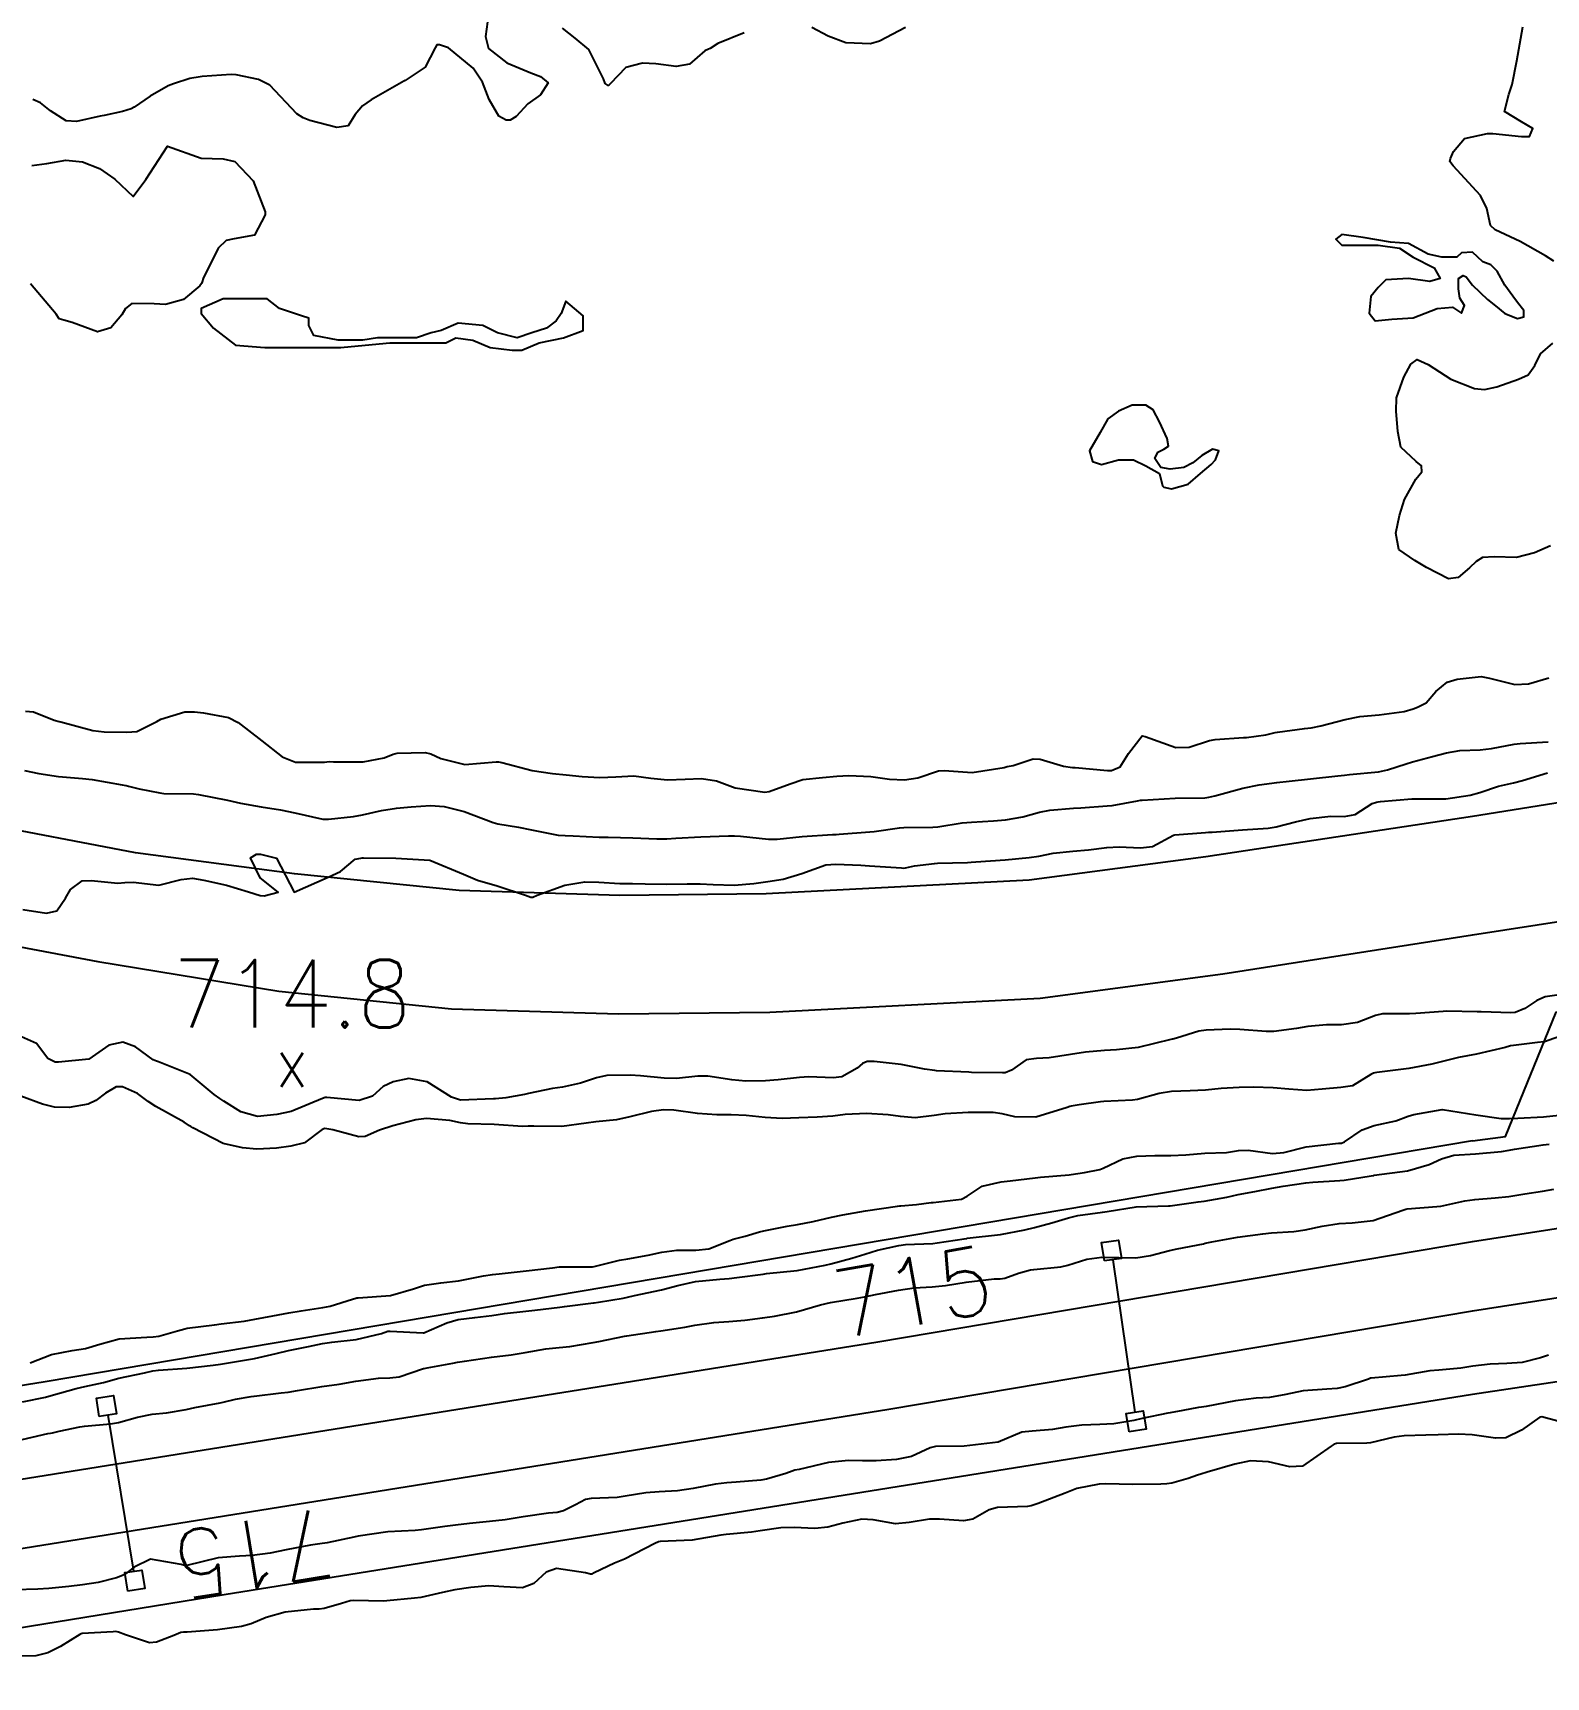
# Model space of a CAD drawing. Header units: metres. Extents: x 307586 to 320046, y 7427249 to 7434250.
# Drawn here: x 310459.8 to 310549.3, y 7432634.3 to 7432731.5 of the extents above; entities that cross this region are included whole.
import ezdxf
from ezdxf.enums import TextEntityAlignment as Align

# ---------------------------------------------------------------- set-up
doc = ezdxf.new("R2010")
doc.units = ezdxf.units.M
doc.header["$MEASUREMENT"] = 0
for name, color, linetype in [('Cotas', 45, 'Continuous'), ('Curvas de Nivel 1m', 11, 'Continuous'), ('Curvas de Nivel 5m', 15, 'Continuous'), ('Divisa', 42, 'FENCELINE2'), ('Hidrografia', 140, 'Continuous'), ('Linha Férrea', 20, 'Continuous'), ('Pontos Cotados', 45, 'Continuous'), ('Portico', 45, 'Continuous'), ('Vias Primárias', 230, 'Continuous')]:
    doc.layers.add(name, color=color, linetype=linetype)
doc.styles.add('Style-STANDARD', font='STANDARD.shx')
doc.linetypes.add('FENCELINE2', pattern='A,0.25,-0.1,[132,ltypeshp.shx,S=0.1,R=0,X=-0.1,Y=0],-0.1,1', length=1.45)

# ---------------------------------------------------------------- blocks, each defined once
blk = doc.blocks.new('ELVTXT_93')
at = {"layer": 'Pontos Cotados', "linetype": 'Continuous', "style": 'Style-STANDARD'}
for s, height, p in [('714.8', 4, (0, 4)), ('x', 3, (0, 0))]:
    blk.add_text(s, height=height, dxfattribs=at).set_placement(p, align=Align.MIDDLE_CENTER)

msp = doc.modelspace()

# ---------------------------------------------------------------- linework, layer by layer
at = {"layer": 'Curvas de Nivel 1m', "flags": 128}
for points, elevation in [([(310486.739, 7432732.547), (310486.561, 7432731.251), (310486.748, 7432730.547), (310487.84, 7432729.682), (310489.243, 7432729.105), (310489.828, 7432728.879), (310490.279, 7432728.503), (310489.816, 7432727.806), (310489.068, 7432727.259), (310488.392, 7432726.524), (310488.025, 7432726.302), (310487.8, 7432726.308), (310487.356, 7432726.537), (310486.791, 7432727.524), (310486.398, 7432728.551), (310485.835, 7432729.385), (310484.393, 7432730.575), (310483.855, 7432730.759), (310483.688, 7432730.748), (310483.586, 7432730.583), (310482.995, 7432729.429), (310481.824, 7432728.655), (310481.791, 7432728.633), (310481.751, 7432728.601), (310479.812, 7432727.502), (310479.293, 7432727.15), (310478.86, 7432726.639), (310478.458, 7432725.978), (310477.791, 7432725.862), (310476.181, 7432726.29), (310475.799, 7432726.434), (310475.412, 7432726.684), (310473.82, 7432728.364), (310473.163, 7432728.707), (310471.827, 7432728.989), (310471.547, 7432729.004), (310469.825, 7432728.881), (310469.706, 7432728.87), (310469.102, 7432728.757), (310468.128, 7432728.459), (310467.819, 7432728.331), (310466.757, 7432727.73), (310465.806, 7432727.073), (310465.628, 7432726.978), (310465.117, 7432726.807), (310464.036, 7432726.581), (310463.799, 7432726.539), (310462.405, 7432726.223), (310461.794, 7432726.254), (310460.864, 7432726.854), (310460.269, 7432727.324), (310459.81, 7432727.533)], 712), ([(310501.864, 7432731.467), (310500.299, 7432730.825), (310499.854, 7432730.547), (310499.751, 7432730.494), (310499.527, 7432730.393), (310498.623, 7432729.62), (310497.839, 7432729.468), (310496.639, 7432729.63), (310495.841, 7432729.678), (310494.87, 7432729.417), (310493.929, 7432728.459), (310493.887, 7432728.395), (310493.822, 7432728.355), (310493.648, 7432728.462), (310493.551, 7432728.739), (310492.672, 7432730.472), (310491.86, 7432731.154), (310491.12, 7432731.746)], 712), ([(310511.401, 7432731.78), (310509.86, 7432730.968), (310509.318, 7432730.816), (310507.859, 7432730.876), (310506.821, 7432731.264), (310505.867, 7432731.771)], 712), ([(310549.706, 7432717.97), (310549.222, 7432718.283), (310547.723, 7432719.131), (310546.252, 7432719.832), (310545.972, 7432720.073), (310545.745, 7432721.081), (310545.381, 7432721.844), (310543.77, 7432723.604), (310543.57, 7432723.862), (310543.603, 7432724.034), (310543.782, 7432724.446), (310544.423, 7432725.224), (310545.798, 7432725.518), (310546.112, 7432725.521), (310547.796, 7432725.347), (310548.264, 7432725.337), (310548.462, 7432725.803), (310547.807, 7432726.199), (310546.802, 7432726.814), (310547.052, 7432727.822), (310547.248, 7432728.402), (310547.532, 7432729.815), (310547.873, 7432731.81)], 712), ([(310459.761, 7432723.632), (310460.644, 7432723.739), (310461.764, 7432723.943), (310462.757, 7432723.836), (310463.759, 7432723.448), (310464.663, 7432722.811), (310465.743, 7432721.799), (310466.498, 7432722.789), (310467.773, 7432724.77), (310467.773, 7432724.77), (310469.766, 7432724.052), (310471.056, 7432724.021), (310471.764, 7432723.861), (310472.832, 7432722.709), (310473.545, 7432720.892), (310473.554, 7432720.702), (310472.92, 7432719.503), (310471.711, 7432719.291), (310471.239, 7432719.198), (310470.776, 7432718.734), (310469.886, 7432716.948), (310469.817, 7432716.748), (310469.782, 7432716.648), (310469.679, 7432716.511), (310468.722, 7432715.704), (310467.662, 7432715.403), (310466.984, 7432715.459), (310465.663, 7432715.467), (310465.298, 7432715.164), (310465.074, 7432714.806), (310464.424, 7432714.033), (310463.643, 7432713.804), (310462.143, 7432714.34), (310461.649, 7432714.491), (310461.376, 7432714.57), (310461.19, 7432714.847), (310459.679, 7432716.625)], 712), ([(310549.507, 7432701.15), (310548.569, 7432700.732), (310547.499, 7432700.462), (310546.175, 7432700.505), (310545.499, 7432700.467), (310545.117, 7432700.223), (310544.721, 7432699.848), (310544.054, 7432699.285), (310543.483, 7432699.207), (310542.195, 7432699.873), (310541.497, 7432700.291), (310540.548, 7432700.939), (310540.37, 7432701.897), (310540.581, 7432702.947), (310540.89, 7432703.89), (310541.555, 7432705.081), (310541.909, 7432705.527), (310541.894, 7432705.877), (310541.566, 7432706.139), (310540.663, 7432706.983), (310540.501, 7432707.896), (310540.4, 7432709.099), (310540.421, 7432709.898), (310540.849, 7432711.115), (310541.265, 7432711.886), (310541.636, 7432712.167), (310542.287, 7432711.873), (310543.624, 7432710.993), (310545.014, 7432710.451), (310545.618, 7432710.383), (310546.341, 7432710.55), (310547.625, 7432710.992), (310548.186, 7432711.246), (310548.598, 7432711.8), (310548.933, 7432712.504), (310549.653, 7432713.134)], 712), ([(310459.378, 7432691.372), (310459.855, 7432691.34), (310461.085, 7432690.844), (310461.372, 7432690.77), (310461.462, 7432690.749), (310463.364, 7432690.242), (310464.024, 7432690.152), (310465.363, 7432690.143), (310465.968, 7432690.186), (310467.142, 7432690.773), (310467.374, 7432690.906), (310468.799, 7432691.335), (310469.379, 7432691.347), (310469.912, 7432691.276), (310471.376, 7432691.01), (310471.949, 7432690.714), (310473.357, 7432689.622), (310474.552, 7432688.688), (310475.34, 7432688.357), (310477.059, 7432688.373), (310477.34, 7432688.403), (310477.595, 7432688.393), (310479.34, 7432688.384), (310480.573, 7432688.612), (310481.109, 7432688.841), (310481.347, 7432688.891), (310482.998, 7432688.934), (310483.347, 7432688.861), (310483.926, 7432688.574), (310485.339, 7432688.217), (310487.201, 7432688.391), (310487.342, 7432688.393), (310487.528, 7432688.341), (310489.337, 7432687.872), (310490.531, 7432687.688), (310491.334, 7432687.621), (310492.285, 7432687.518), (310493.333, 7432687.454), (310494.28, 7432687.504), (310495.334, 7432687.553), (310496.333, 7432687.425), (310497.332, 7432687.319), (310498.366, 7432687.366), (310499.333, 7432687.398), (310500.215, 7432687.26), (310501.328, 7432686.855), (310503.081, 7432686.587), (310503.326, 7432686.627), (310504.58, 7432687.078), (310505.333, 7432687.337), (310506.494, 7432687.462), (310507.335, 7432687.533), (310508.037, 7432687.581), (310509.335, 7432687.508), (310510.444, 7432687.363), (310511.334, 7432687.325), (310512.125, 7432687.443), (310513.339, 7432687.847), (310513.683, 7432687.873), (310515.339, 7432687.763), (310517.215, 7432688.045), (310517.342, 7432688.088), (310517.409, 7432688.102), (310517.766, 7432688.166), (310518.934, 7432688.569), (310519.349, 7432688.547), (310520.726, 7432688.129), (310521.27, 7432688.049), (310521.342, 7432688.045), (310521.415, 7432688.046), (310523.341, 7432687.862), (310523.562, 7432687.877), (310524.075, 7432688.093), (310524.571, 7432688.872), (310525.371, 7432689.919), (310525.564, 7432689.883), (310527.361, 7432689.229), (310528.153, 7432689.25), (310529.367, 7432689.637), (310529.693, 7432689.7), (310531.37, 7432689.814), (310531.541, 7432689.827), (310532.685, 7432689.987), (310533.245, 7432690.111), (310533.374, 7432690.137), (310534.984, 7432690.356), (310535.377, 7432690.398), (310535.931, 7432690.504), (310537.383, 7432690.894), (310538.253, 7432691.053), (310539.385, 7432691.159), (310540.858, 7432691.359), (310541.389, 7432691.509), (310541.662, 7432691.605), (310542.157, 7432691.872), (310542.729, 7432692.541), (310543.411, 7432693.096), (310543.994, 7432693.274), (310545.417, 7432693.422), (310545.915, 7432693.333), (310547.41, 7432692.947), (310548.218, 7432692.995), (310549.416, 7432693.351)], 712), ([(310459.333, 7432687.865), (310460.171, 7432687.697), (310461.33, 7432687.524), (310462.759, 7432687.395), (310463.328, 7432687.336), (310465.1, 7432687.028), (310465.325, 7432686.979), (310465.469, 7432686.943), (310466.108, 7432686.788), (310467.32, 7432686.548), (310467.565, 7432686.521), (310469.319, 7432686.483), (310469.612, 7432686.452), (310471.314, 7432686.11), (310472.082, 7432685.942), (310473.308, 7432685.723), (310474.447, 7432685.547), (310475.303, 7432685.376), (310476.949, 7432685.004), (310477.298, 7432684.986), (310478.774, 7432685.162), (310479.302, 7432685.256), (310480.418, 7432685.501), (310481.308, 7432685.639), (310482.181, 7432685.72), (310483.311, 7432685.799), (310484.132, 7432685.75), (310485.306, 7432685.451), (310487.028, 7432684.803), (310487.296, 7432684.721), (310488.521, 7432684.518), (310489.291, 7432684.362), (310490.858, 7432684.056), (310491.288, 7432684.024), (310491.754, 7432684.01), (310493.288, 7432683.94), (310493.815, 7432683.928), (310495.287, 7432683.883), (310496.694, 7432683.826), (310497.287, 7432683.829), (310497.828, 7432683.864), (310499.289, 7432683.951), (310500.928, 7432684.004), (310501.289, 7432684.014), (310501.651, 7432683.995), (310503.288, 7432683.82), (310503.8, 7432683.823), (310505.29, 7432683.981), (310507.083, 7432684.086), (310507.291, 7432684.094), (310507.479, 7432684.1), (310509.293, 7432684.238), (310509.549, 7432684.266), (310511.048, 7432684.493), (310511.297, 7432684.508), (310513.007, 7432684.514), (310513.298, 7432684.537), (310514.735, 7432684.772), (310515.302, 7432684.823), (310516.591, 7432684.893), (310517.305, 7432684.962), (310518.331, 7432685.137), (310519.312, 7432685.41), (310519.922, 7432685.532), (310521.316, 7432685.64), (310521.76, 7432685.674), (310523.32, 7432685.779), (310523.608, 7432685.809), (310525.098, 7432686.082), (310525.289, 7432686.115), (310525.323, 7432686.124), (310525.371, 7432686.127), (310527.325, 7432686.234), (310529.093, 7432686.265), (310529.326, 7432686.292), (310529.684, 7432686.382), (310531.331, 7432686.825), (310532.291, 7432687.032), (310533.335, 7432687.163), (310534.067, 7432687.242), (310535.337, 7432687.385), (310536.954, 7432687.551), (310537.34, 7432687.598), (310537.637, 7432687.63), (310539.342, 7432687.801), (310539.886, 7432687.902), (310540.978, 7432688.256), (310541.35, 7432688.375), (310542.533, 7432688.691), (310543.359, 7432688.922), (310544.161, 7432689.052), (310545.362, 7432689.095), (310546.024, 7432689.169), (310547.367, 7432689.421), (310547.712, 7432689.462), (310549.369, 7432689.558)], 713), ([(310459.235, 7432679.662), (310460.631, 7432679.45), (310461.234, 7432679.586), (310461.754, 7432680.326), (310462.047, 7432680.832), (310462.736, 7432681.347), (310463.258, 7432681.368), (310464.849, 7432681.212), (310465.257, 7432681.248), (310465.744, 7432681.279), (310467.256, 7432681.105), (310468.584, 7432681.432), (310469.261, 7432681.512), (310469.915, 7432681.395), (310471.257, 7432681.091), (310472.557, 7432680.707), (310473.25, 7432680.486), (310473.486, 7432680.461), (310474.32, 7432680.689), (310473.261, 7432681.528), (310472.679, 7432682.706), (310473.042, 7432682.936), (310473.275, 7432682.926), (310474.212, 7432682.691), (310475.253, 7432680.68), (310477.262, 7432681.56), (310477.999, 7432681.91), (310478.873, 7432682.634), (310479.209, 7432682.695), (310479.274, 7432682.709), (310479.363, 7432682.718), (310481.274, 7432682.685), (310483.273, 7432682.58), (310485.265, 7432681.748), (310486.107, 7432681.393), (310487.258, 7432681.048), (310488.934, 7432680.513), (310489.251, 7432680.381), (310489.376, 7432680.383), (310489.623, 7432680.504), (310491.259, 7432681.097), (310492.44, 7432681.289), (310493.261, 7432681.267), (310494.513, 7432681.195), (310495.26, 7432681.189), (310496.014, 7432681.182), (310497.26, 7432681.146), (310498.492, 7432681.166), (310499.261, 7432681.175), (310500.02, 7432681.138), (310501.26, 7432681.103), (310502.425, 7432681.185), (310503.263, 7432681.303), (310504.155, 7432681.441), (310505.267, 7432681.776), (310506.69, 7432682.299), (310507.273, 7432682.341), (310508.755, 7432682.275), (310509.273, 7432682.231), (310511.147, 7432682.117), (310511.272, 7432682.109), (310511.392, 7432682.118), (310511.927, 7432682.233), (310513.114, 7432682.382), (310513.275, 7432682.39), (310515.048, 7432682.43), (310515.275, 7432682.446), (310515.557, 7432682.477), (310517.277, 7432682.6), (310518.707, 7432682.728), (310519.28, 7432682.816), (310520.124, 7432682.98), (310521.283, 7432683.11), (310522.207, 7432683.187), (310523.291, 7432683.331), (310524.022, 7432683.363), (310525.291, 7432683.298), (310525.982, 7432683.38), (310527.239, 7432684.051), (310527.303, 7432684.065), (310529.13, 7432684.206), (310529.305, 7432684.219), (310529.515, 7432684.237), (310531.306, 7432684.356), (310532.826, 7432684.467), (310533.309, 7432684.542), (310534.448, 7432684.832), (310535.314, 7432685.036), (310536.541, 7432685.167), (310537.315, 7432685.158), (310537.968, 7432685.272), (310538.979, 7432685.913), (310539.231, 7432686.004), (310539.324, 7432686.019), (310539.457, 7432686.041), (310541.326, 7432686.206), (310543, 7432686.19), (310543.326, 7432686.2), (310544.763, 7432686.411), (310545.33, 7432686.564), (310546.446, 7432686.936), (310547.336, 7432687.143), (310547.869, 7432687.273), (310549.342, 7432687.732)], 714), ([(310550.02, 7432674.606), (310549.19, 7432674.493), (310548.708, 7432674.274), (310547.998, 7432673.802), (310547.417, 7432673.57), (310547.179, 7432673.547), (310545.407, 7432673.609), (310545.18, 7432673.614), (310543.393, 7432673.645), (310543.18, 7432673.638), (310541.552, 7432673.502), (310541.177, 7432673.487), (310539.586, 7432673.495), (310539.175, 7432673.402), (310538.114, 7432672.975), (310537.167, 7432672.842), (310536.272, 7432672.837), (310535.165, 7432672.742), (310534.502, 7432672.628), (310533.16, 7432672.442), (310532.702, 7432672.443), (310531.162, 7432672.572), (310530.58, 7432672.59), (310529.16, 7432672.529), (310528.734, 7432672.459), (310527.416, 7432672.047), (310527.203, 7432671.999), (310527.152, 7432671.992), (310527.071, 7432671.97), (310525.147, 7432671.51), (310523.869, 7432671.37), (310523.145, 7432671.323), (310522.037, 7432671.218), (310521.143, 7432671.097), (310519.885, 7432670.884), (310519.14, 7432670.853), (310518.525, 7432670.771), (310517.65, 7432670.165), (310517.286, 7432670.013), (310517.13, 7432669.998), (310515.3, 7432670.028), (310515.13, 7432670.035), (310513.222, 7432670.128), (310513.132, 7432670.134), (310512.519, 7432670.226), (310511.136, 7432670.499), (310509.541, 7432670.668), (310509.137, 7432670.667), (310508.847, 7432670.561), (310508.536, 7432670.276), (310507.637, 7432669.773), (310507.124, 7432669.706), (310505.677, 7432669.759), (310505.124, 7432669.739), (310503.864, 7432669.59), (310503.121, 7432669.529), (310501.957, 7432669.515), (310501.121, 7432669.592), (310499.703, 7432669.802), (310499.124, 7432669.806), (310497.851, 7432669.674), (310497.122, 7432669.699), (310495.726, 7432669.829), (310495.124, 7432669.86), (310493.738, 7432669.839), (310493.122, 7432669.717), (310492.185, 7432669.401), (310491.113, 7432669.159), (310490.53, 7432669.07), (310489.107, 7432668.788), (310488.885, 7432668.733), (310487.763, 7432668.523), (310487.163, 7432668.469), (310487.102, 7432668.468), (310487.038, 7432668.467), (310485.101, 7432668.392), (310484.551, 7432668.566), (310483.116, 7432669.483), (310482.034, 7432669.676), (310481.116, 7432669.481), (310480.517, 7432669.203), (310479.884, 7432668.618), (310479.1, 7432668.362), (310477.195, 7432668.556), (310477.102, 7432668.551), (310476.927, 7432668.479), (310475.093, 7432667.721), (310474.235, 7432667.545), (310473.09, 7432667.424), (310472.112, 7432667.691), (310471.099, 7432668.327), (310470.86, 7432668.483), (310470.531, 7432668.729), (310469.12, 7432669.902), (310467.239, 7432670.661), (310467.132, 7432670.692), (310466.931, 7432670.773), (310465.886, 7432671.535), (310465.143, 7432671.814), (310464.315, 7432671.634), (310463.133, 7432670.82), (310461.339, 7432670.628), (310461.13, 7432670.64), (310460.712, 7432670.846), (310460.029, 7432671.744), (310459.146, 7432672.128)], 714), ([(310550.589, 7432672.341), (310549.154, 7432671.835), (310549.113, 7432671.83), (310548.753, 7432671.794), (310547.33, 7432671.629), (310547.151, 7432671.591), (310546.843, 7432671.508), (310545.146, 7432671.116), (310544.083, 7432670.911), (310543.141, 7432670.682), (310542.493, 7432670.513), (310541.137, 7432670.266), (310539.253, 7432670.027), (310539.134, 7432670.005), (310539.058, 7432669.986), (310538.893, 7432669.912), (310537.807, 7432669.239), (310537.121, 7432669.147), (310536.025, 7432669.041), (310535.118, 7432668.957), (310534.058, 7432669.031), (310533.12, 7432669.12), (310531.958, 7432669.154), (310531.12, 7432669.135), (310530.059, 7432669.075), (310529.117, 7432668.986), (310528.222, 7432668.933), (310527.116, 7432668.893), (310526.391, 7432668.784), (310525.108, 7432668.439), (310524.801, 7432668.389), (310523.106, 7432668.303), (310522.921, 7432668.287), (310521.648, 7432668.115), (310521.178, 7432668.044), (310521.102, 7432668.025), (310520.939, 7432667.96), (310519.095, 7432667.382), (310517.853, 7432667.405), (310517.097, 7432667.587), (310516.583, 7432667.663), (310515.098, 7432667.664), (310513.734, 7432667.577), (310513.096, 7432667.486), (310511.973, 7432667.353), (310511.095, 7432667.422), (310510.371, 7432667.527), (310509.096, 7432667.609), (310507.832, 7432667.546), (310507.094, 7432667.446), (310506.173, 7432667.383), (310505.093, 7432667.346), (310504.11, 7432667.312), (310503.093, 7432667.369), (310501.97, 7432667.476), (310501.095, 7432667.522), (310500.252, 7432667.53), (310499.095, 7432667.596), (310497.705, 7432667.796), (310497.097, 7432667.818), (310496.386, 7432667.711), (310495.092, 7432667.398), (310494.314, 7432667.224), (310493.089, 7432667.112), (310492.52, 7432667.035), (310491.086, 7432666.831), (310489.431, 7432666.849), (310489.086, 7432666.845), (310488.756, 7432666.843), (310487.087, 7432666.948), (310485.522, 7432666.988), (310485.088, 7432667.041), (310484.466, 7432667.189), (310483.09, 7432667.314), (310482.453, 7432667.223), (310481.086, 7432666.881), (310480.304, 7432666.612), (310479.45, 7432666.252), (310479.077, 7432666.223), (310477.542, 7432666.645), (310477.084, 7432666.713), (310476.912, 7432666.653), (310475.863, 7432665.876), (310475.068, 7432665.665), (310474.209, 7432665.545), (310473.065, 7432665.497), (310472.205, 7432665.569), (310471.07, 7432665.832), (310469.281, 7432666.747), (310469.162, 7432666.827), (310469.084, 7432666.881), (310468.757, 7432667.083), (310467.095, 7432668.008), (310466.638, 7432668.317), (310466.006, 7432668.786), (310465.109, 7432669.174), (310464.742, 7432669.17), (310464.103, 7432668.81), (310463.549, 7432668.365), (310463.096, 7432668.153), (310461.964, 7432667.962), (310461.094, 7432667.984), (310460.395, 7432668.149), (310459.101, 7432668.634)], 713), ([(310459.657, 7432652.859), (310460.918, 7432653.356), (310462.147, 7432653.601), (310462.922, 7432653.718), (310463.772, 7432653.964), (310464.928, 7432654.284), (310466.546, 7432654.393), (310466.929, 7432654.4), (310467.255, 7432654.442), (310468.372, 7432654.756), (310468.807, 7432654.88), (310468.935, 7432654.907), (310470.544, 7432655.121), (310470.94, 7432655.17), (310472.311, 7432655.338), (310472.944, 7432655.439), (310473.993, 7432655.643), (310474.95, 7432655.827), (310475.675, 7432655.946), (310476.955, 7432656.138), (310477.385, 7432656.217), (310478.711, 7432656.633), (310478.898, 7432656.696), (310478.964, 7432656.705), (310479.036, 7432656.701), (310480.965, 7432656.841), (310482.322, 7432657.234), (310482.972, 7432657.449), (310483.938, 7432657.605), (310484.975, 7432657.723), (310486.445, 7432658.006), (310486.979, 7432658.095), (310487.38, 7432658.125), (310488.981, 7432658.31), (310490.532, 7432658.487), (310490.933, 7432658.532), (310490.984, 7432658.537), (310492.904, 7432658.541), (310492.984, 7432658.554), (310494.495, 7432658.94), (310494.992, 7432659.017), (310496.193, 7432659.224), (310496.998, 7432659.416), (310497.873, 7432659.528), (310499, 7432659.517), (310499.774, 7432659.606), (310501.009, 7432660.099), (310501.199, 7432660.17), (310501.915, 7432660.351), (310502.757, 7432660.601), (310503.016, 7432660.667), (310504.401, 7432660.945), (310505.02, 7432661.045), (310505.928, 7432661.212), (310507.025, 7432661.472), (310507.69, 7432661.62), (310509.029, 7432661.849), (310510.925, 7432662.135), (310511.032, 7432662.146), (310511.117, 7432662.154), (310512.035, 7432662.23), (310512.92, 7432662.335), (310513.035, 7432662.351), (310514.701, 7432662.54), (310515.041, 7432662.718), (310515.927, 7432663.309), (310517.054, 7432663.573), (310517.587, 7432663.632), (310519.058, 7432663.81), (310519.365, 7432663.838), (310521.061, 7432663.981), (310521.186, 7432663.994), (310521.968, 7432664.111), (310522.872, 7432664.294), (310523.066, 7432664.374), (310524.241, 7432664.918), (310525.073, 7432665.08), (310526.136, 7432665.127), (310527.074, 7432665.114), (310527.958, 7432665.157), (310529.075, 7432665.267), (310530.366, 7432665.301), (310531.077, 7432665.417), (310531.636, 7432665.436), (310533.076, 7432665.248), (310533.756, 7432665.294), (310535.08, 7432665.635), (310536.99, 7432665.84), (310537.082, 7432665.844), (310537.155, 7432665.856), (310537.335, 7432665.927), (310538.376, 7432666.631), (310539.093, 7432666.893), (310540.382, 7432667.177), (310541.099, 7432667.441), (310541.433, 7432667.543), (310543.103, 7432667.831), (310543.127, 7432667.835), (310545.1, 7432667.518), (310546.589, 7432667.309), (310547.098, 7432667.303), (310547.578, 7432667.326), (310549.099, 7432667.41), (310550.949, 7432667.61)], 713), ([(310459.197, 7432650.557), (310460.562, 7432650.845), (310460.894, 7432650.929), (310462.373, 7432651.351), (310462.899, 7432651.462), (310463.999, 7432651.712), (310464.905, 7432651.96), (310466.407, 7432652.276), (310466.909, 7432652.388), (310467.24, 7432652.437), (310468.911, 7432652.547), (310470.478, 7432652.727), (310470.914, 7432652.794), (310472.559, 7432653.061), (310472.917, 7432653.124), (310474.189, 7432653.419), (310474.922, 7432653.598), (310476.103, 7432653.84), (310476.927, 7432654.009), (310477.489, 7432654.082), (310478.929, 7432654.239), (310480.416, 7432654.608), (310480.801, 7432654.736), (310480.935, 7432654.746), (310482.882, 7432654.632), (310482.934, 7432654.641), (310484.279, 7432655.23), (310484.946, 7432655.429), (310485.939, 7432655.554), (310486.95, 7432655.671), (310487.697, 7432655.778), (310488.954, 7432655.92), (310489.48, 7432655.977), (310490.958, 7432656.152), (310491.246, 7432656.19), (310492.962, 7432656.416), (310492.999, 7432656.423), (310493.24, 7432656.457), (310494.715, 7432656.692), (310494.966, 7432656.746), (310495.378, 7432656.844), (310496.971, 7432657.173), (310497.94, 7432657.434), (310498.976, 7432657.673), (310500.415, 7432657.806), (310500.978, 7432657.853), (310501.425, 7432657.909), (310502.981, 7432658.117), (310503.177, 7432658.142), (310504.983, 7432658.32), (310506.644, 7432658.64), (310506.989, 7432658.723), (310508.226, 7432659.046), (310508.998, 7432659.284), (310509.743, 7432659.517), (310511.006, 7432659.811), (310511.391, 7432659.852), (310513.008, 7432659.922), (310513.273, 7432659.953), (310514.864, 7432660.201), (310514.994, 7432660.219), (310515.013, 7432660.224), (310515.043, 7432660.229), (310517.016, 7432660.452), (310518.454, 7432660.721), (310519.02, 7432660.873), (310520.037, 7432661.149), (310521.026, 7432661.435), (310521.573, 7432661.569), (310523.03, 7432661.772), (310523.319, 7432661.808), (310525.033, 7432662.08), (310526.946, 7432662.14), (310527.034, 7432662.145), (310528.693, 7432662.378), (310529.039, 7432662.42), (310530.393, 7432662.66), (310531.045, 7432662.807), (310532.038, 7432663.001), (310533.051, 7432663.189), (310533.719, 7432663.307), (310535.056, 7432663.499), (310535.462, 7432663.549), (310537.058, 7432663.634), (310537.329, 7432663.657), (310538.921, 7432663.911), (310539.041, 7432663.932), (310539.063, 7432663.936), (310539.102, 7432663.948), (310541.066, 7432664.219), (310542.353, 7432664.584), (310543.074, 7432664.923), (310543.797, 7432665.132), (310545.077, 7432665.211), (310546.615, 7432665.354), (310547.079, 7432665.437), (310547.396, 7432665.491), (310549.082, 7432665.743), (310549.438, 7432665.785)], 714), ([(310550.884, 7432649.164), (310549.011, 7432649.668), (310548.891, 7432649.647), (310547.799, 7432648.881), (310546.872, 7432648.445), (310546.272, 7432648.418), (310544.875, 7432648.613), (310544.073, 7432648.65), (310542.874, 7432648.606), (310542.151, 7432648.59), (310540.873, 7432648.551), (310540.281, 7432648.48), (310538.866, 7432648.149), (310538.657, 7432648.121), (310536.865, 7432648.095), (310536.732, 7432648.065), (310536.555, 7432647.935), (310534.851, 7432646.768), (310534.105, 7432646.713), (310532.853, 7432647.021), (310531.775, 7432647.07), (310530.852, 7432646.885), (310529.219, 7432646.397), (310528.845, 7432646.288), (310528.647, 7432646.23), (310528.097, 7432646.037), (310527.139, 7432645.748), (310526.84, 7432645.709), (310526.483, 7432645.699), (310524.839, 7432645.687), (310523.223, 7432645.712), (310522.839, 7432645.705), (310521.511, 7432645.438), (310520.833, 7432645.174), (310519.241, 7432644.558), (310518.826, 7432644.417), (310518.595, 7432644.382), (310516.824, 7432644.311), (310516.339, 7432644.177), (310515.372, 7432643.634), (310514.813, 7432643.532), (310513.4, 7432643.628), (310512.814, 7432643.63), (310511.617, 7432643.426), (310510.81, 7432643.357), (310509.484, 7432643.589), (310508.813, 7432643.635), (310507.69, 7432643.401), (310506.806, 7432643.16), (310506.033, 7432643.074), (310504.805, 7432643.131), (310504.018, 7432643.114), (310502.802, 7432642.93), (310502.284, 7432642.862), (310500.798, 7432642.722), (310500.482, 7432642.68), (310498.793, 7432642.39), (310496.897, 7432642.304), (310496.792, 7432642.289), (310496.574, 7432642.197), (310494.781, 7432641.267), (310494.203, 7432641.022), (310492.991, 7432640.458), (310492.848, 7432640.383), (310492.772, 7432640.384), (310492.473, 7432640.463), (310490.775, 7432640.709), (310490.159, 7432640.489), (310489.432, 7432639.83), (310488.759, 7432639.563), (310487.658, 7432639.622), (310486.76, 7432639.684), (310485.71, 7432639.595), (310484.756, 7432639.448), (310484.023, 7432639.298), (310482.749, 7432639.007), (310482.376, 7432638.956), (310480.746, 7432638.801), (310480.558, 7432638.79), (310478.746, 7432638.819), (310478.577, 7432638.8), (310478.065, 7432638.637), (310477.043, 7432638.344), (310476.74, 7432638.319), (310476.398, 7432638.314), (310474.738, 7432638.142), (310473.606, 7432637.82), (310472.73, 7432637.452), (310472.149, 7432637.286), (310470.727, 7432637.095), (310468.934, 7432636.956), (310468.725, 7432636.954), (310468.555, 7432636.922), (310468.144, 7432636.756), (310467.124, 7432636.358), (310466.716, 7432636.319), (310465.285, 7432636.792), (310464.887, 7432636.96), (310464.725, 7432636.982), (310464.555, 7432636.972), (310462.723, 7432636.872), (310462.682, 7432636.862), (310462.599, 7432636.821), (310461.444, 7432636.1), (310460.706, 7432635.727), (310459.993, 7432635.561), (310458.703, 7432635.532)], 714)]:
    msp.add_lwpolyline(points, dxfattribs=dict(at, elevation=elevation))
at = {"layer": 'Curvas de Nivel 5m', "elevation": 715, "flags": 128}
for points in [[(310458.857, 7432648.253), (310460.705, 7432648.686), (310460.862, 7432648.707), (310460.978, 7432648.723), (310461.373, 7432648.835), (310462.595, 7432649.094), (310462.868, 7432649.133), (310464.414, 7432649.261), (310464.871, 7432649.338), (310465.998, 7432649.662), (310466.879, 7432649.837), (310467.726, 7432649.916), (310468.883, 7432650.109), (310469.4, 7432650.228), (310470.89, 7432650.51), (310471.065, 7432650.544), (310471.801, 7432650.711), (310472.727, 7432650.869), (310472.895, 7432650.892), (310474.491, 7432651.09), (310474.898, 7432651.144), (310475.466, 7432651.239), (310476.901, 7432651.474), (310477.926, 7432651.616), (310478.904, 7432651.776), (310480.252, 7432651.955), (310480.907, 7432651.975), (310481.466, 7432652.036), (310482.912, 7432652.524), (310482.952, 7432652.54), (310483.132, 7432652.578), (310484.632, 7432652.847), (310484.916, 7432652.9), (310485.334, 7432652.971), (310486.92, 7432653.2), (310488.089, 7432653.35), (310488.923, 7432653.484), (310490.133, 7432653.7), (310490.926, 7432653.776), (310491.56, 7432653.841), (310492.929, 7432654.065), (310493.262, 7432654.124), (310494.792, 7432654.441), (310494.915, 7432654.459), (310494.933, 7432654.463), (310496.629, 7432654.724), (310496.938, 7432654.766), (310498.359, 7432654.978), (310498.943, 7432655.084), (310500.069, 7432655.251), (310500.947, 7432655.313), (310501.903, 7432655.396), (310502.951, 7432655.536), (310503.66, 7432655.625), (310504.956, 7432655.88), (310506.375, 7432656.299), (310506.964, 7432656.44), (310508.545, 7432656.697), (310508.968, 7432656.773), (310509.614, 7432656.905), (310510.972, 7432657.164), (310511.914, 7432657.29), (310512.974, 7432657.366), (310513.755, 7432657.432), (310514.977, 7432657.626), (310516.637, 7432657.832), (310516.98, 7432657.841), (310517.27, 7432657.878), (310518.075, 7432658.159), (310518.782, 7432658.356), (310518.986, 7432658.386), (310520.575, 7432658.54), (310520.991, 7432658.63), (310522.12, 7432658.985), (310522.998, 7432659.121), (310524.002, 7432659.086), (310524.998, 7432659.071), (310525.864, 7432659.203), (310527.005, 7432659.497), (310527.454, 7432659.598), (310529.011, 7432659.907), (310529.109, 7432659.931), (310529.5, 7432660.023), (310531.016, 7432660.293), (310532.506, 7432660.498), (310533.019, 7432660.543), (310534.353, 7432660.633), (310535.021, 7432660.727), (310536.02, 7432660.942), (310537.025, 7432661.111), (310537.802, 7432661.146), (310539.027, 7432661.286), (310540.782, 7432661.884), (310540.965, 7432661.95), (310541.034, 7432661.964), (310542.799, 7432662.1), (310543.037, 7432662.133), (310544.453, 7432662.434), (310545.043, 7432662.523), (310546.245, 7432662.622), (310547.046, 7432662.7), (310547.998, 7432662.851), (310549.051, 7432663.019), (310549.712, 7432663.121)], [(310549.4, 7432653.319), (310548.933, 7432653.154), (310547.844, 7432652.886), (310546.928, 7432652.82), (310545.957, 7432652.795), (310544.925, 7432652.672), (310544.21, 7432652.56), (310542.922, 7432652.44), (310542.388, 7432652.399), (310540.917, 7432652.146), (310540.686, 7432652.114), (310538.914, 7432651.958), (310538.872, 7432651.952), (310538.759, 7432651.912), (310537.381, 7432651.452), (310536.907, 7432651.351), (310536.286, 7432651.319), (310534.906, 7432651.22), (310533.879, 7432650.994), (310532.901, 7432650.827), (310532.115, 7432650.773), (310530.899, 7432650.618), (310529.155, 7432650.285), (310528.895, 7432650.248), (310528.707, 7432650.22), (310527.793, 7432650.041), (310527.026, 7432649.913), (310526.89, 7432649.886), (310525.388, 7432649.57), (310524.884, 7432649.457), (310523.704, 7432649.269), (310522.88, 7432649.225), (310521.813, 7432649.176), (310520.877, 7432649.067), (310520.076, 7432648.931), (310518.873, 7432648.824), (310518.266, 7432648.762), (310516.863, 7432648.17), (310514.86, 7432647.938), (310513.161, 7432647.916), (310512.859, 7432647.839), (310511.744, 7432647.342), (310510.852, 7432647.151), (310509.664, 7432647.07), (310508.851, 7432647.073), (310508.025, 7432647.104), (310506.85, 7432646.969), (310505.099, 7432646.57), (310504.845, 7432646.517), (310504.697, 7432646.469), (310504.312, 7432646.325), (310503.182, 7432645.994), (310502.839, 7432645.939), (310501.377, 7432645.815), (310500.837, 7432645.775), (310500.158, 7432645.692), (310498.834, 7432645.451), (310497.92, 7432645.312), (310496.825, 7432645.239), (310496.053, 7432645.193), (310494.821, 7432644.985), (310494.35, 7432644.915), (310492.819, 7432644.842), (310492.49, 7432644.791), (310491.881, 7432644.469), (310491.173, 7432644.113), (310490.808, 7432644.031), (310490.3, 7432643.98), (310488.805, 7432643.763), (310487.734, 7432643.59), (310486.803, 7432643.489), (310485.62, 7432643.367), (310484.8, 7432643.283), (310484.161, 7432643.204), (310482.797, 7432642.993), (310482.418, 7432642.962), (310480.796, 7432642.878), (310479.05, 7432642.626), (310478.792, 7432642.574), (310477.211, 7432642.223), (310476.788, 7432642.174), (310476.228, 7432642.099), (310474.784, 7432641.816), (310473.843, 7432641.629), (310472.781, 7432641.478), (310472.039, 7432641.449), (310470.779, 7432641.34), (310468.922, 7432640.895), (310468.774, 7432640.888), (310468.579, 7432640.948), (310466.778, 7432641.263), (310465.798, 7432640.785), (310465.219, 7432640.34), (310464.763, 7432640.159), (310463.674, 7432639.896), (310462.757, 7432639.742), (310461.939, 7432639.644), (310460.753, 7432639.528), (310460.109, 7432639.493), (310458.752, 7432639.449)]]:
    msp.add_lwpolyline(points, dxfattribs=at)
at = {"layer": 'Divisa'}
for points in [[(310544.903, 7432665.99), (310546.853, 7432666.241), (310549.841, 7432673.587), (310611.819, 7432683.707), (310682.778, 7432694.742), (310745.06, 7432705.325), (310773.422, 7432709.873), (310818.329, 7432715.85), (310819.995, 7432713.152), (310823.041, 7432713.726), (310824.19, 7432716.538), (310854.853, 7432721.091), (310868.759, 7432722.181), (310887.51, 7432723.107), (310908.731, 7432721.963), (310945.37, 7432719.03), (310974.353, 7432716.669)], [(310919.512, 7432676.673), (310921.316, 7432684.556), (310890.967, 7432686.925), (310866.873, 7432687.882), (310858.473, 7432687.995), (310829.412, 7432685.059), (310791.996, 7432681.789), (310768.825, 7432679.48), (310767.923, 7432685.561), (310729.324, 7432679.713), (310680.582, 7432671.534), (310633.811, 7432664.478), (310591.37, 7432657.931), (310564.534, 7432653.934), (310544.903, 7432650.998)], [(310544.903, 7432665.99), (310460.542, 7432651.746), (310392.605, 7432640.837), (310337.417, 7432632.308), (310297.461, 7432625.437), (310281.281, 7432623.065), (310263.043, 7432620.34), (310239.3, 7432616.651), (310219.904, 7432613.846), (310197.381, 7432610.306), (310173.589, 7432606.607), (310145.269, 7432601.645), (310115.573, 7432597.169), (310084.222, 7432591.817), (310060.423, 7432588.319), (310037.587, 7432584.683)]]:
    msp.add_lwpolyline(points, dxfattribs=at)
at = {"layer": 'Divisa', "ltscale": 3}
msp.add_lwpolyline([(310544.903, 7432650.998), (310471.131, 7432639.162), (310432.467, 7432632.88), (310423.519, 7432631.427), (310372.356, 7432623.354), (310364.971, 7432621.81), (310353.944, 7432600.941), (310340.805, 7432599.333), (310316.007, 7432596.581), (310287.563, 7432594.773), (310269.814, 7432593.655), (310255.068, 7432592.614), (310237.417, 7432590.636), (310206.558, 7432587.449), (310190.629, 7432585.127), (310161.324, 7432580.903), (310157.535, 7432588.729), (310148.839, 7432587.783), (310147.717, 7432578.479), (310113.426, 7432573.919), (310096.356, 7432571.585), (310080.34, 7432568.919), (310053.541, 7432564.062)], dxfattribs=at)
at = {"layer": 'Hidrografia'}
for points in [[(310544.903, 7432718.494), (310544.253, 7432718.472), (310543.985, 7432718.204), (310543.091, 7432718.204), (310542.286, 7432718.383), (310541.123, 7432719.008), (310540.05, 7432719.098), (310538.44, 7432719.366), (310537.188, 7432719.545), (310536.831, 7432719.276), (310537.188, 7432718.919), (310538.083, 7432718.919), (310539.335, 7432718.919), (310540.587, 7432718.74), (310541.391, 7432718.204), (310542.644, 7432717.578), (310543.001, 7432716.952), (310542.375, 7432716.774), (310541.123, 7432716.952), (310539.782, 7432716.863), (310539.335, 7432716.416), (310538.887, 7432715.88), (310538.798, 7432714.897), (310539.156, 7432714.45), (310540.139, 7432714.539), (310541.391, 7432714.628), (310542.822, 7432715.165), (310543.717, 7432715.254), (310544.253, 7432714.897), (310544.432, 7432715.343), (310544.164, 7432715.79), (310544.074, 7432716.327), (310544.074, 7432716.952), (310544.343, 7432717.131), (310544.522, 7432717.042), (310544.903, 7432716.543), (310545.797, 7432715.707), (310546.262, 7432715.335), (310546.819, 7432714.871), (310547.563, 7432714.592), (310547.935, 7432714.685), (310547.935, 7432715.057), (310547.563, 7432715.521), (310547.284, 7432715.893), (310546.819, 7432716.543), (310546.354, 7432717.379), (310545.983, 7432717.751), (310545.518, 7432717.937)], [(310475.698, 7432714.741), (310474.395, 7432715.175), (310473.672, 7432715.753), (310472.514, 7432715.753), (310471.067, 7432715.753), (310469.764, 7432715.175), (310469.764, 7432714.885), (310470.488, 7432714.018), (310471.79, 7432713.005), (310473.527, 7432712.86), (310474.829, 7432712.86), (310475.987, 7432712.86), (310478.013, 7432712.86), (310479.46, 7432713.005), (310480.907, 7432713.15), (310482.643, 7432713.15), (310484.235, 7432713.15), (310484.814, 7432713.439), (310485.827, 7432713.294), (310486.84, 7432712.86), (310488.143, 7432712.716), (310488.721, 7432712.716), (310489.734, 7432713.15), (310491.181, 7432713.439), (310492.339, 7432713.873), (310492.339, 7432714.741), (310491.326, 7432715.609), (310491.037, 7432714.885), (310490.747, 7432714.452), (310490.168, 7432714.018), (310489.3, 7432713.728), (310488.432, 7432713.439), (310487.274, 7432713.728), (310486.406, 7432714.162), (310484.959, 7432714.307), (310483.946, 7432713.873), (310483.367, 7432713.728), (310482.499, 7432713.439), (310481.196, 7432713.439), (310480.184, 7432713.439), (310479.315, 7432713.294), (310477.868, 7432713.294), (310476.421, 7432713.584), (310476.132, 7432714.162), (310476.132, 7432714.596)], [(310526.849, 7432707.484), (310526.399, 7432708.472), (310526.04, 7432709.19), (310525.591, 7432709.459), (310524.782, 7432709.459), (310523.974, 7432709.1), (310523.345, 7432708.651), (310522.896, 7432707.843), (310522.267, 7432706.766), (310522.447, 7432706.137), (310522.986, 7432705.957), (310523.974, 7432706.227), (310524.872, 7432706.227), (310525.591, 7432705.868), (310526.399, 7432705.419), (310526.579, 7432704.7), (310526.669, 7432704.611), (310527.118, 7432704.521), (310528.106, 7432704.79), (310528.825, 7432705.419), (310529.454, 7432705.957), (310529.723, 7432706.227), (310529.903, 7432706.766), (310529.544, 7432706.855), (310528.915, 7432706.496), (310528.376, 7432706.047), (310527.837, 7432705.778), (310527.028, 7432705.688), (310526.489, 7432705.778), (310526.13, 7432706.317), (310526.31, 7432706.676), (310526.669, 7432706.855), (310526.938, 7432707.035)]]:
    msp.add_lwpolyline(points, close=True, dxfattribs=at)
at = {"layer": 'Linha Férrea'}
for points in [[(310453.823, 7432645.143), (310509.759, 7432654.116), (310544.903, 7432660.046), (310556.326, 7432661.818), (310582.047, 7432665.749), (310612.165, 7432670.331), (310641.803, 7432674.823), (310671.435, 7432679.406), (310695.248, 7432683.143), (310713.68, 7432686.32), (310728.945, 7432688.753), (310748.298, 7432691.745), (310764.025, 7432694.275), (310782.977, 7432697.091), (310801.213, 7432699.429)], [(310454.447, 7432641.141), (310510.417, 7432650.12), (310544.903, 7432655.947), (310556.943, 7432657.815), (310582.656, 7432661.745), (310612.772, 7432666.327), (310642.416, 7432670.82), (310672.059, 7432675.405), (310695.906, 7432679.147), (310714.343, 7432682.324), (310729.574, 7432684.752), (310748.929, 7432687.745), (310764.644, 7432690.273), (310783.532, 7432693.079), (310801.767, 7432695.417)]]:
    msp.add_lwpolyline(points, dxfattribs=at)
at = {"layer": 'Portico'}
for points in [[(310523.145, 7432658.886), (310522.982, 7432659.975), (310523.99, 7432660.126), (310524.153, 7432659.036)], [(310463.746, 7432649.696), (310463.583, 7432650.785), (310464.591, 7432650.936), (310464.754, 7432649.847)], [(310524.605, 7432648.789), (310524.442, 7432649.879), (310525.449, 7432650.029), (310525.612, 7432648.94)], [(310465.422, 7432639.383), (310465.259, 7432640.473), (310466.267, 7432640.624), (310466.43, 7432639.534)]]:
    msp.add_lwpolyline(points, close=True, dxfattribs=at)
for points in [[(310523.649, 7432658.961), (310524.946, 7432649.954)], [(310464.25, 7432649.771), (310465.763, 7432640.548)]]:
    msp.add_lwpolyline(points, dxfattribs=at)
at = {"layer": 'Vias Primárias'}
for points in [[(310997.489, 7432730.387), (310960.193, 7432731.903), (310928.483, 7432734.15), (310905.907, 7432735.091), (310891.561, 7432735.306), (310882.468, 7432735.201), (310873.375, 7432734.679), (310856.312, 7432733.423), (310842.62, 7432731.752), (310812.911, 7432727.254), (310776.515, 7432721.603), (310754.658, 7432718.345), (310704.297, 7432709.927), (310631.857, 7432698.749), (310562.288, 7432687.921), (310544.903, 7432685.153), (310529.144, 7432682.779), (310518.703, 7432681.387), (310503.162, 7432680.584), (310494.503, 7432680.485), (310485.023, 7432680.781), (310475.277, 7432681.77), (310465.893, 7432683.002), (310456.385, 7432684.816)], [(310454.148, 7432678.368), (310463.661, 7432676.575), (310474.359, 7432674.827), (310484.559, 7432673.792), (310494.434, 7432673.483), (310503.383, 7432673.586), (310519.347, 7432674.411), (310530.148, 7432675.851), (310544.903, 7432678.161), (310570.522, 7432682.128), (310593.312, 7432685.699), (310622.657, 7432690.397), (310642.259, 7432693.393), (310669.422, 7432697.533), (310692.448, 7432701.339), (310719.189, 7432705.633), (310767.464, 7432713.284), (310809.713, 7432719.788)]]:
    msp.add_lwpolyline(points, dxfattribs=at)

# ---------------------------------------------------------------- block references
at = {"layer": 'Pontos Cotados', "linetype": 'Continuous'}
msp.add_blockref('ELVTXT_93', (310475.133, 7432670.68, 714.83), dxfattribs=at)

# ---------------------------------------------------------------- texts
at = {"layer": 'Cotas', "style": 'Style-STANDARD'}
for rotation, p in [(9.99413, (310511.81, 7432657.068, 715)), (189.3456, (310472.878, 7432641.578, 715))]:
    msp.add_text('715', height=4, rotation=rotation, dxfattribs=at).set_placement(p, align=Align.MIDDLE_CENTER)

doc.saveas('drawing.dxf')
